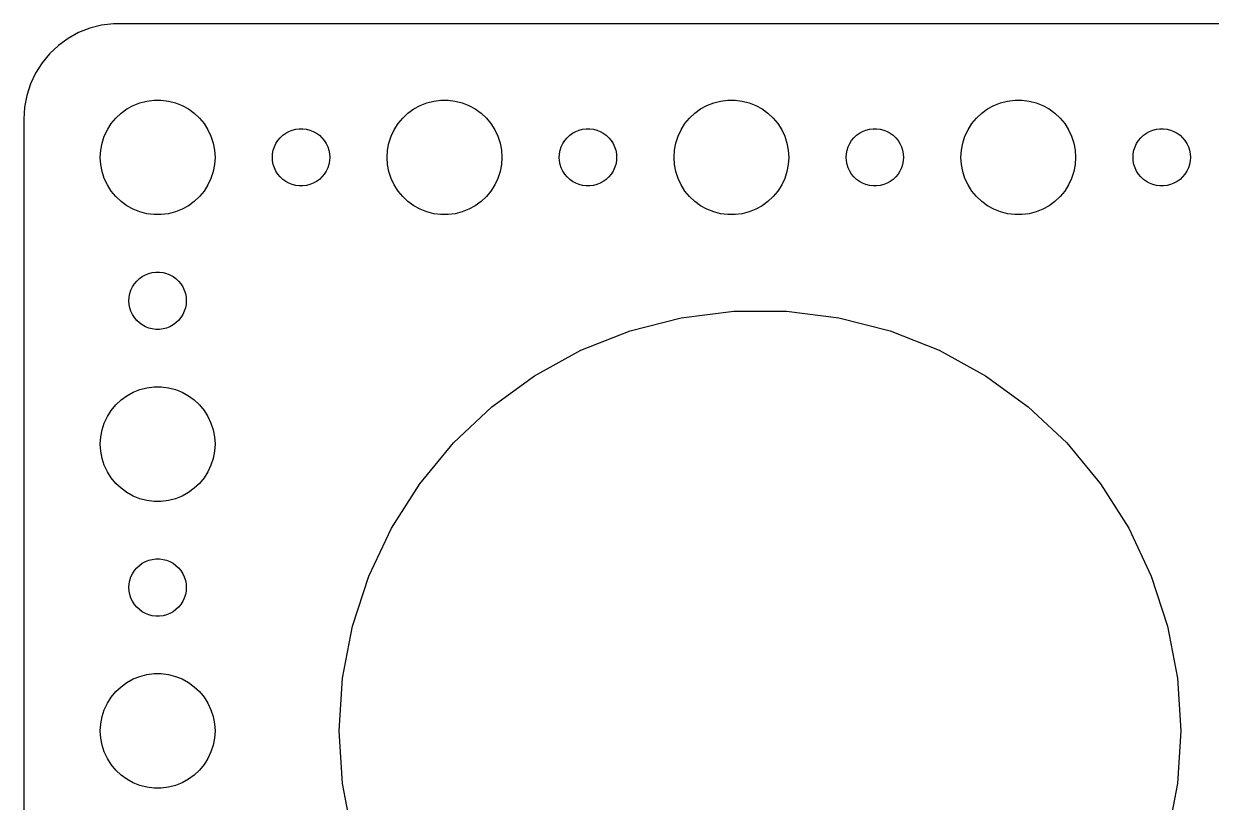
# Model space of a CAD drawing. Header units: metres. Extents: x -112 to 112, y -37 to 37.
# Drawn here: x -112 to -49.9, y -3.7 to 37 of the extents above; entities that cross this region are included whole.
import ezdxf

# ---------------------------------------------------------------- set-up
doc = ezdxf.new("R2010")
doc.units = ezdxf.units.M

msp = doc.modelspace()

# ---------------------------------------------------------------- linework, layer by layer
for p, q in [((-108.545, 36.7553), (-109.129, 36.5241)), ((-107.937, 36.9114), (-108.545, 36.7553)), ((-107.314, 36.9901), (-107.937, 36.9114)), ((107.314, 36.9901), (-107.314, 36.9901)), ((-109.679, 36.2216), (-110.187, 35.8526)), ((-109.129, 36.5241), (-109.679, 36.2216)), ((-110.645, 35.4227), (-111.045, 34.9389)), ((-110.187, 35.8526), (-110.645, 35.4227)), ((-111.045, 34.9389), (-111.382, 34.4088)), ((-111.382, 34.4088), (-111.649, 33.8406)), ((-111.649, 33.8406), (-111.843, 33.2434)), ((-111.843, 33.2434), (-111.961, 32.6267)), ((-105.927, 32.8532), (-105.562, 32.9469)), ((-105.562, 32.9469), (-105.188, 32.9941)), ((-105.188, 32.9941), (-104.812, 32.9941)), ((-104.812, 32.9941), (-104.438, 32.9469)), ((-104.438, 32.9469), (-104.073, 32.8532)), ((-90.927, 32.8532), (-90.5621, 32.9469)), ((-90.5621, 32.9469), (-90.1884, 32.9941)), ((-90.1884, 32.9941), (-89.8116, 32.9941)), ((-89.8116, 32.9941), (-89.4379, 32.9469)), ((-89.4379, 32.9469), (-89.073, 32.8532)), ((-75.927, 32.8532), (-75.5621, 32.9469)), ((-75.5621, 32.9469), (-75.1884, 32.9941)), ((-75.1884, 32.9941), (-74.8116, 32.9941)), ((-74.8116, 32.9941), (-74.4379, 32.9469)), ((-74.4379, 32.9469), (-74.073, 32.8532)), ((-60.927, 32.8532), (-60.5621, 32.9469)), ((-60.5621, 32.9469), (-60.1884, 32.9941)), ((-60.1884, 32.9941), (-59.8116, 32.9941)), ((-59.8116, 32.9941), (-59.4379, 32.9469)), ((-59.4379, 32.9469), (-59.0729, 32.8532)), ((-111.961, 32.6267), (-112, 32)), ((-107.187, 32.0536), (-106.912, 32.3115)), ((-106.912, 32.3115), (-106.607, 32.533)), ((-106.607, 32.533), (-106.277, 32.7145)), ((-106.277, 32.7145), (-105.927, 32.8532)), ((-104.073, 32.8532), (-103.723, 32.7145)), ((-103.723, 32.7145), (-103.393, 32.533)), ((-103.393, 32.533), (-103.088, 32.3115)), ((-103.088, 32.3115), (-102.813, 32.0536)), ((-92.1869, 32.0536), (-91.9123, 32.3115)), ((-91.9123, 32.3115), (-91.6075, 32.533)), ((-91.6075, 32.533), (-91.2773, 32.7145)), ((-91.2773, 32.7145), (-90.927, 32.8532)), ((-89.073, 32.8532), (-88.7227, 32.7145)), ((-88.7227, 32.7145), (-88.3925, 32.533)), ((-88.3925, 32.533), (-88.0877, 32.3115)), ((-88.0877, 32.3115), (-87.8131, 32.0536)), ((-77.1869, 32.0536), (-76.9123, 32.3115)), ((-76.9123, 32.3115), (-76.6075, 32.533)), ((-76.6075, 32.533), (-76.2773, 32.7145)), ((-76.2773, 32.7145), (-75.927, 32.8532)), ((-74.073, 32.8532), (-73.7227, 32.7145)), ((-73.7227, 32.7145), (-73.3925, 32.533)), ((-73.3925, 32.533), (-73.0877, 32.3115)), ((-73.0877, 32.3115), (-72.8131, 32.0536)), ((-62.1869, 32.0536), (-61.9123, 32.3115)), ((-61.9123, 32.3115), (-61.6075, 32.533)), ((-61.6075, 32.533), (-61.2773, 32.7145)), ((-61.2773, 32.7145), (-60.927, 32.8532)), ((-59.0729, 32.8532), (-58.7227, 32.7145)), ((-58.7227, 32.7145), (-58.3925, 32.533)), ((-58.3925, 32.533), (-58.0877, 32.3115)), ((-58.0877, 32.3115), (-57.8131, 32.0536)), ((-112, 32), (-112, -32)), ((-107.629, 31.4453), (-107.427, 31.7634)), ((-107.427, 31.7634), (-107.187, 32.0536)), ((-102.813, 32.0536), (-102.573, 31.7634)), ((-102.573, 31.7634), (-102.371, 31.4453)), ((-92.6289, 31.4453), (-92.427, 31.7634)), ((-92.427, 31.7634), (-92.1869, 32.0536)), ((-87.8131, 32.0536), (-87.573, 31.7634)), ((-87.573, 31.7634), (-87.3711, 31.4453)), ((-77.6289, 31.4453), (-77.427, 31.7634)), ((-77.427, 31.7634), (-77.1869, 32.0536)), ((-72.8131, 32.0536), (-72.573, 31.7634)), ((-72.573, 31.7634), (-72.3711, 31.4453)), ((-62.6289, 31.4453), (-62.427, 31.7634)), ((-62.427, 31.7634), (-62.1869, 32.0536)), ((-57.8131, 32.0536), (-57.5729, 31.7634)), ((-57.5729, 31.7634), (-57.3711, 31.4453)), ((-107.906, 30.7461), (-107.789, 31.1044)), ((-107.789, 31.1044), (-107.629, 31.4453)), ((-102.371, 31.4453), (-102.211, 31.1044)), ((-102.211, 31.1044), (-102.094, 30.7461)), ((-98.5934, 31.0268), (-98.4561, 31.1558)), ((-98.4561, 31.1558), (-98.3037, 31.2665)), ((-98.3037, 31.2665), (-98.1387, 31.3572)), ((-98.1387, 31.3572), (-97.9635, 31.4266)), ((-97.9635, 31.4266), (-97.7811, 31.4734)), ((-97.7811, 31.4734), (-97.5942, 31.497)), ((-97.5942, 31.497), (-97.4058, 31.497)), ((-97.4058, 31.497), (-97.2189, 31.4734)), ((-97.2189, 31.4734), (-97.0365, 31.4266)), ((-97.0365, 31.4266), (-96.8613, 31.3572)), ((-96.8613, 31.3572), (-96.6963, 31.2665)), ((-96.6963, 31.2665), (-96.5439, 31.1558)), ((-96.5439, 31.1558), (-96.4065, 31.0268)), ((-92.9057, 30.7461), (-92.7893, 31.1044)), ((-92.7893, 31.1044), (-92.6289, 31.4453)), ((-87.3711, 31.4453), (-87.2107, 31.1044)), ((-87.2107, 31.1044), (-87.0943, 30.7461)), ((-83.5934, 31.0268), (-83.4561, 31.1558)), ((-83.4561, 31.1558), (-83.3037, 31.2665)), ((-83.3037, 31.2665), (-83.1387, 31.3572)), ((-83.1387, 31.3572), (-82.9635, 31.4266)), ((-82.9635, 31.4266), (-82.7811, 31.4734)), ((-82.7811, 31.4734), (-82.5942, 31.497)), ((-82.5942, 31.497), (-82.4058, 31.497)), ((-82.4058, 31.497), (-82.2189, 31.4734)), ((-82.2189, 31.4734), (-82.0365, 31.4266)), ((-82.0365, 31.4266), (-81.8613, 31.3572)), ((-81.8613, 31.3572), (-81.6963, 31.2665)), ((-81.6963, 31.2665), (-81.5439, 31.1558)), ((-81.5439, 31.1558), (-81.4065, 31.0268)), ((-77.9057, 30.7461), (-77.7893, 31.1044)), ((-77.7893, 31.1044), (-77.6289, 31.4453)), ((-72.3711, 31.4453), (-72.2107, 31.1044)), ((-72.2107, 31.1044), (-72.0943, 30.7461)), ((-68.5934, 31.0268), (-68.4561, 31.1558)), ((-68.4561, 31.1558), (-68.3037, 31.2665)), ((-68.3037, 31.2665), (-68.1387, 31.3572)), ((-68.1387, 31.3572), (-67.9635, 31.4266)), ((-67.9635, 31.4266), (-67.7811, 31.4734)), ((-67.7811, 31.4734), (-67.5942, 31.497)), ((-67.5942, 31.497), (-67.4058, 31.497)), ((-67.4058, 31.497), (-67.2189, 31.4734)), ((-67.2189, 31.4734), (-67.0365, 31.4266)), ((-67.0365, 31.4266), (-66.8613, 31.3572)), ((-66.8613, 31.3572), (-66.6963, 31.2665)), ((-66.6963, 31.2665), (-66.5439, 31.1558)), ((-66.5439, 31.1558), (-66.4065, 31.0268)), ((-62.9057, 30.7461), (-62.7893, 31.1044)), ((-62.7893, 31.1044), (-62.6289, 31.4453)), ((-57.3711, 31.4453), (-57.2107, 31.1044)), ((-57.2107, 31.1044), (-57.0942, 30.7461)), ((-53.5934, 31.0268), (-53.4561, 31.1558)), ((-53.4561, 31.1558), (-53.3037, 31.2665)), ((-53.3037, 31.2665), (-53.1387, 31.3572)), ((-53.1387, 31.3572), (-52.9635, 31.4266)), ((-52.9635, 31.4266), (-52.7811, 31.4734)), ((-52.7811, 31.4734), (-52.5942, 31.497)), ((-52.5942, 31.497), (-52.4058, 31.497)), ((-52.4058, 31.497), (-52.2189, 31.4734)), ((-52.2189, 31.4734), (-52.0365, 31.4266)), ((-52.0365, 31.4266), (-51.8613, 31.3572)), ((-51.8613, 31.3572), (-51.6963, 31.2665)), ((-51.6963, 31.2665), (-51.5439, 31.1558)), ((-51.5439, 31.1558), (-51.4065, 31.0268)), ((-107.976, 30.376), (-107.906, 30.7461)), ((-102.094, 30.7461), (-102.024, 30.376)), ((-98.9529, 30.373), (-98.8947, 30.5522)), ((-98.8947, 30.5522), (-98.8145, 30.7226)), ((-98.8145, 30.7226), (-98.7135, 30.8817)), ((-98.7135, 30.8817), (-98.5934, 31.0268)), ((-96.4065, 31.0268), (-96.2865, 30.8817)), ((-96.2865, 30.8817), (-96.1855, 30.7226)), ((-96.1855, 30.7226), (-96.1053, 30.5522)), ((-96.1053, 30.5522), (-96.0471, 30.373)), ((-92.9763, 30.376), (-92.9057, 30.7461)), ((-87.0943, 30.7461), (-87.0237, 30.376)), ((-83.9529, 30.373), (-83.8947, 30.5522)), ((-83.8947, 30.5522), (-83.8145, 30.7226)), ((-83.8145, 30.7226), (-83.7135, 30.8817)), ((-83.7135, 30.8817), (-83.5934, 31.0268)), ((-81.4065, 31.0268), (-81.2865, 30.8817)), ((-81.2865, 30.8817), (-81.1855, 30.7226)), ((-81.1855, 30.7226), (-81.1053, 30.5522)), ((-81.1053, 30.5522), (-81.0471, 30.373)), ((-77.9763, 30.376), (-77.9057, 30.7461)), ((-72.0943, 30.7461), (-72.0237, 30.376)), ((-68.9529, 30.373), (-68.8947, 30.5522)), ((-68.8947, 30.5522), (-68.8145, 30.7226)), ((-68.8145, 30.7226), (-68.7135, 30.8817)), ((-68.7135, 30.8817), (-68.5934, 31.0268)), ((-66.4065, 31.0268), (-66.2865, 30.8817)), ((-66.2865, 30.8817), (-66.1855, 30.7226)), ((-66.1855, 30.7226), (-66.1053, 30.5522)), ((-66.1053, 30.5522), (-66.0471, 30.373)), ((-62.9763, 30.376), (-62.9057, 30.7461)), ((-57.0942, 30.7461), (-57.0237, 30.376)), ((-53.9529, 30.373), (-53.8947, 30.5522)), ((-53.8947, 30.5522), (-53.8145, 30.7226)), ((-53.8145, 30.7226), (-53.7135, 30.8817)), ((-53.7135, 30.8817), (-53.5934, 31.0268)), ((-51.4065, 31.0268), (-51.2865, 30.8817)), ((-51.2865, 30.8817), (-51.1855, 30.7226)), ((-51.1855, 30.7226), (-51.1053, 30.5522)), ((-51.1053, 30.5522), (-51.0471, 30.373)), ((-108, 30), (-107.976, 30.376)), ((-107.976, 29.624), (-108, 30)), ((-102.024, 30.376), (-102, 30)), ((-102, 30), (-102.024, 29.624)), ((-99, 30), (-98.9882, 30.188)), ((-98.9882, 29.812), (-99, 30)), ((-98.9882, 30.188), (-98.9529, 30.373)), ((-98.9529, 29.627), (-98.9882, 29.812)), ((-96.0471, 30.373), (-96.0118, 30.188)), ((-96.0118, 29.812), (-96.0471, 29.627)), ((-96.0118, 30.188), (-96, 30)), ((-96, 30), (-96.0118, 29.812)), ((-93, 30), (-92.9763, 30.376)), ((-92.9763, 29.624), (-93, 30)), ((-87.0237, 30.376), (-87, 30)), ((-87, 30), (-87.0237, 29.624)), ((-84, 30), (-83.9882, 30.188)), ((-83.9882, 29.812), (-84, 30)), ((-83.9882, 30.188), (-83.9529, 30.373)), ((-83.9529, 29.627), (-83.9882, 29.812)), ((-81.0471, 30.373), (-81.0118, 30.188)), ((-81.0118, 29.812), (-81.0471, 29.627)), ((-81.0118, 30.188), (-81, 30)), ((-81, 30), (-81.0118, 29.812)), ((-78, 30), (-77.9763, 30.376)), ((-77.9763, 29.624), (-78, 30)), ((-72.0237, 30.376), (-72, 30)), ((-72, 30), (-72.0237, 29.624)), ((-69, 30), (-68.9882, 30.188)), ((-68.9882, 29.812), (-69, 30)), ((-68.9882, 30.188), (-68.9529, 30.373)), ((-68.9529, 29.627), (-68.9882, 29.812)), ((-66.0471, 30.373), (-66.0118, 30.188)), ((-66.0118, 29.812), (-66.0471, 29.627)), ((-66.0118, 30.188), (-66, 30)), ((-66, 30), (-66.0118, 29.812)), ((-63, 30), (-62.9763, 30.376)), ((-62.9763, 29.624), (-63, 30)), ((-57.0237, 30.376), (-57, 30)), ((-57, 30), (-57.0237, 29.624)), ((-54, 30), (-53.9882, 30.188)), ((-53.9882, 29.812), (-54, 30)), ((-53.9882, 30.188), (-53.9529, 30.373)), ((-53.9529, 29.627), (-53.9882, 29.812)), ((-51.0471, 30.373), (-51.0118, 30.188)), ((-51.0118, 29.812), (-51.0471, 29.627)), ((-51.0118, 30.188), (-51, 30)), ((-51, 30), (-51.0118, 29.812)), ((-107.906, 29.2539), (-107.976, 29.624)), ((-107.789, 28.8956), (-107.906, 29.2539)), ((-102.094, 29.2539), (-102.211, 28.8956)), ((-102.024, 29.624), (-102.094, 29.2539)), ((-98.8947, 29.4478), (-98.9529, 29.627)), ((-98.8145, 29.2774), (-98.8947, 29.4478)), ((-98.7135, 29.1183), (-98.8145, 29.2774)), ((-96.1855, 29.2774), (-96.2865, 29.1183)), ((-96.1053, 29.4478), (-96.1855, 29.2774)), ((-96.0471, 29.627), (-96.1053, 29.4478)), ((-92.9057, 29.2539), (-92.9763, 29.624)), ((-92.7893, 28.8956), (-92.9057, 29.2539)), ((-87.0943, 29.2539), (-87.2107, 28.8956)), ((-87.0237, 29.624), (-87.0943, 29.2539)), ((-83.8947, 29.4478), (-83.9529, 29.627)), ((-83.8145, 29.2774), (-83.8947, 29.4478)), ((-83.7135, 29.1183), (-83.8145, 29.2774)), ((-81.1855, 29.2774), (-81.2865, 29.1183)), ((-81.1053, 29.4478), (-81.1855, 29.2774)), ((-81.0471, 29.627), (-81.1053, 29.4478)), ((-77.9057, 29.2539), (-77.9763, 29.624)), ((-77.7893, 28.8956), (-77.9057, 29.2539)), ((-72.0943, 29.2539), (-72.2107, 28.8956)), ((-72.0237, 29.624), (-72.0943, 29.2539)), ((-68.8947, 29.4478), (-68.9529, 29.627)), ((-68.8145, 29.2774), (-68.8947, 29.4478)), ((-68.7135, 29.1183), (-68.8145, 29.2774)), ((-66.1855, 29.2774), (-66.2865, 29.1183)), ((-66.1053, 29.4478), (-66.1855, 29.2774)), ((-66.0471, 29.627), (-66.1053, 29.4478)), ((-62.9057, 29.2539), (-62.9763, 29.624)), ((-62.7893, 28.8956), (-62.9057, 29.2539)), ((-57.0942, 29.2539), (-57.2107, 28.8956)), ((-57.0237, 29.624), (-57.0942, 29.2539)), ((-53.8947, 29.4478), (-53.9529, 29.627)), ((-53.8145, 29.2774), (-53.8947, 29.4478)), ((-53.7135, 29.1183), (-53.8145, 29.2774)), ((-51.1855, 29.2774), (-51.2865, 29.1183)), ((-51.1053, 29.4478), (-51.1855, 29.2774)), ((-51.0471, 29.627), (-51.1053, 29.4478)), ((-107.629, 28.5547), (-107.789, 28.8956)), ((-102.211, 28.8956), (-102.371, 28.5547)), ((-98.5934, 28.9732), (-98.7135, 29.1183)), ((-98.4561, 28.8442), (-98.5934, 28.9732)), ((-98.3037, 28.7335), (-98.4561, 28.8442)), ((-98.1387, 28.6427), (-98.3037, 28.7335)), ((-97.9635, 28.5734), (-98.1387, 28.6427)), ((-97.7811, 28.5266), (-97.9635, 28.5734)), ((-97.0365, 28.5734), (-97.2189, 28.5266)), ((-96.8613, 28.6427), (-97.0365, 28.5734)), ((-96.6963, 28.7335), (-96.8613, 28.6427)), ((-96.5439, 28.8442), (-96.6963, 28.7335)), ((-96.4065, 28.9732), (-96.5439, 28.8442)), ((-96.2865, 29.1183), (-96.4065, 28.9732)), ((-92.6289, 28.5547), (-92.7893, 28.8956)), ((-87.2107, 28.8956), (-87.3711, 28.5547)), ((-83.5934, 28.9732), (-83.7135, 29.1183)), ((-83.4561, 28.8442), (-83.5934, 28.9732)), ((-83.3037, 28.7335), (-83.4561, 28.8442)), ((-83.1387, 28.6427), (-83.3037, 28.7335)), ((-82.9635, 28.5734), (-83.1387, 28.6427)), ((-82.7811, 28.5266), (-82.9635, 28.5734)), ((-82.0365, 28.5734), (-82.2189, 28.5266)), ((-81.8613, 28.6427), (-82.0365, 28.5734)), ((-81.6963, 28.7335), (-81.8613, 28.6427)), ((-81.5439, 28.8442), (-81.6963, 28.7335)), ((-81.4065, 28.9732), (-81.5439, 28.8442)), ((-81.2865, 29.1183), (-81.4065, 28.9732)), ((-77.6289, 28.5547), (-77.7893, 28.8956)), ((-72.2107, 28.8956), (-72.3711, 28.5547)), ((-68.5934, 28.9732), (-68.7135, 29.1183)), ((-68.4561, 28.8442), (-68.5934, 28.9732)), ((-68.3037, 28.7335), (-68.4561, 28.8442)), ((-68.1387, 28.6427), (-68.3037, 28.7335)), ((-67.9635, 28.5734), (-68.1387, 28.6427)), ((-67.7811, 28.5266), (-67.9635, 28.5734)), ((-67.0365, 28.5734), (-67.2189, 28.5266)), ((-66.8613, 28.6427), (-67.0365, 28.5734)), ((-66.6963, 28.7335), (-66.8613, 28.6427)), ((-66.5439, 28.8442), (-66.6963, 28.7335)), ((-66.4065, 28.9732), (-66.5439, 28.8442)), ((-66.2865, 29.1183), (-66.4065, 28.9732)), ((-62.6289, 28.5547), (-62.7893, 28.8956)), ((-57.2107, 28.8956), (-57.3711, 28.5547)), ((-53.5934, 28.9732), (-53.7135, 29.1183)), ((-53.4561, 28.8442), (-53.5934, 28.9732)), ((-53.3037, 28.7335), (-53.4561, 28.8442)), ((-53.1387, 28.6427), (-53.3037, 28.7335)), ((-52.9635, 28.5734), (-53.1387, 28.6427)), ((-52.7811, 28.5266), (-52.9635, 28.5734)), ((-52.0365, 28.5734), (-52.2189, 28.5266)), ((-51.8613, 28.6427), (-52.0365, 28.5734)), ((-51.6963, 28.7335), (-51.8613, 28.6427)), ((-51.5439, 28.8442), (-51.6963, 28.7335)), ((-51.4065, 28.9732), (-51.5439, 28.8442)), ((-51.2865, 29.1183), (-51.4065, 28.9732)), ((-107.427, 28.2366), (-107.629, 28.5547)), ((-107.187, 27.9464), (-107.427, 28.2366)), ((-106.912, 27.6884), (-107.187, 27.9464)), ((-102.813, 27.9464), (-103.088, 27.6884)), ((-102.573, 28.2366), (-102.813, 27.9464)), ((-102.371, 28.5547), (-102.573, 28.2366)), ((-97.5942, 28.503), (-97.7811, 28.5266)), ((-97.4058, 28.503), (-97.5942, 28.503)), ((-97.2189, 28.5266), (-97.4058, 28.503)), ((-92.427, 28.2366), (-92.6289, 28.5547)), ((-92.1869, 27.9464), (-92.427, 28.2366)), ((-91.9123, 27.6884), (-92.1869, 27.9464)), ((-87.8131, 27.9464), (-88.0877, 27.6884)), ((-87.573, 28.2366), (-87.8131, 27.9464)), ((-87.3711, 28.5547), (-87.573, 28.2366)), ((-82.5942, 28.503), (-82.7811, 28.5266)), ((-82.4058, 28.503), (-82.5942, 28.503)), ((-82.2189, 28.5266), (-82.4058, 28.503)), ((-77.427, 28.2366), (-77.6289, 28.5547)), ((-77.1869, 27.9464), (-77.427, 28.2366)), ((-76.9123, 27.6884), (-77.1869, 27.9464)), ((-72.8131, 27.9464), (-73.0877, 27.6884)), ((-72.573, 28.2366), (-72.8131, 27.9464)), ((-72.3711, 28.5547), (-72.573, 28.2366)), ((-67.5942, 28.503), (-67.7811, 28.5266)), ((-67.4058, 28.503), (-67.5942, 28.503)), ((-67.2189, 28.5266), (-67.4058, 28.503)), ((-62.427, 28.2366), (-62.6289, 28.5547)), ((-62.1869, 27.9464), (-62.427, 28.2366)), ((-61.9123, 27.6884), (-62.1869, 27.9464)), ((-57.8131, 27.9464), (-58.0877, 27.6884)), ((-57.5729, 28.2366), (-57.8131, 27.9464)), ((-57.3711, 28.5547), (-57.5729, 28.2366)), ((-52.5942, 28.503), (-52.7811, 28.5266)), ((-52.4058, 28.503), (-52.5942, 28.503)), ((-52.2189, 28.5266), (-52.4058, 28.503)), ((-106.607, 27.467), (-106.912, 27.6884)), ((-106.277, 27.2855), (-106.607, 27.467)), ((-103.393, 27.467), (-103.723, 27.2855)), ((-103.088, 27.6884), (-103.393, 27.467)), ((-91.6075, 27.467), (-91.9123, 27.6884)), ((-91.2773, 27.2855), (-91.6075, 27.467)), ((-88.3925, 27.467), (-88.7227, 27.2855)), ((-88.0877, 27.6884), (-88.3925, 27.467)), ((-76.6075, 27.467), (-76.9123, 27.6884)), ((-76.2773, 27.2855), (-76.6075, 27.467)), ((-73.3925, 27.467), (-73.7227, 27.2855)), ((-73.0877, 27.6884), (-73.3925, 27.467)), ((-61.6075, 27.467), (-61.9123, 27.6884)), ((-61.2773, 27.2855), (-61.6075, 27.467)), ((-58.3925, 27.467), (-58.7227, 27.2855)), ((-58.0877, 27.6884), (-58.3925, 27.467)), ((-105.927, 27.1468), (-106.277, 27.2855)), ((-105.562, 27.0531), (-105.927, 27.1468)), ((-105.188, 27.0059), (-105.562, 27.0531)), ((-104.812, 27.0059), (-105.188, 27.0059)), ((-104.438, 27.0531), (-104.812, 27.0059)), ((-104.073, 27.1468), (-104.438, 27.0531)), ((-103.723, 27.2855), (-104.073, 27.1468)), ((-90.927, 27.1468), (-91.2773, 27.2855)), ((-90.5621, 27.0531), (-90.927, 27.1468)), ((-90.1884, 27.0059), (-90.5621, 27.0531)), ((-89.8116, 27.0059), (-90.1884, 27.0059)), ((-89.4379, 27.0531), (-89.8116, 27.0059)), ((-89.073, 27.1468), (-89.4379, 27.0531)), ((-88.7227, 27.2855), (-89.073, 27.1468)), ((-75.927, 27.1468), (-76.2773, 27.2855)), ((-75.5621, 27.0531), (-75.927, 27.1468)), ((-75.1884, 27.0059), (-75.5621, 27.0531)), ((-74.8116, 27.0059), (-75.1884, 27.0059)), ((-74.4379, 27.0531), (-74.8116, 27.0059)), ((-74.073, 27.1468), (-74.4379, 27.0531)), ((-73.7227, 27.2855), (-74.073, 27.1468)), ((-60.927, 27.1468), (-61.2773, 27.2855)), ((-60.5621, 27.0531), (-60.927, 27.1468)), ((-60.1884, 27.0059), (-60.5621, 27.0531)), ((-59.8116, 27.0059), (-60.1884, 27.0059)), ((-59.4379, 27.0531), (-59.8116, 27.0059)), ((-59.0729, 27.1468), (-59.4379, 27.0531)), ((-58.7227, 27.2855), (-59.0729, 27.1468)), ((-106.093, 23.5268), (-105.956, 23.6558)), ((-105.956, 23.6558), (-105.804, 23.7665)), ((-105.804, 23.7665), (-105.639, 23.8572)), ((-105.639, 23.8572), (-105.464, 23.9266)), ((-105.464, 23.9266), (-105.281, 23.9734)), ((-105.281, 23.9734), (-105.094, 23.997)), ((-105.094, 23.997), (-104.906, 23.997)), ((-104.906, 23.997), (-104.719, 23.9734)), ((-104.719, 23.9734), (-104.536, 23.9266)), ((-104.536, 23.9266), (-104.361, 23.8572)), ((-104.361, 23.8572), (-104.196, 23.7665)), ((-104.196, 23.7665), (-104.044, 23.6558)), ((-104.044, 23.6558), (-103.907, 23.5268)), ((-106.453, 22.873), (-106.395, 23.0522)), ((-106.395, 23.0522), (-106.314, 23.2226)), ((-106.314, 23.2226), (-106.214, 23.3817)), ((-106.214, 23.3817), (-106.093, 23.5268)), ((-103.907, 23.5268), (-103.786, 23.3817)), ((-103.786, 23.3817), (-103.686, 23.2226)), ((-103.686, 23.2226), (-103.605, 23.0522)), ((-103.605, 23.0522), (-103.547, 22.873)), ((-106.5, 22.5), (-106.488, 22.688)), ((-106.488, 22.312), (-106.5, 22.5)), ((-106.488, 22.688), (-106.453, 22.873)), ((-103.547, 22.873), (-103.512, 22.688)), ((-103.512, 22.688), (-103.5, 22.5)), ((-103.5, 22.5), (-103.512, 22.312)), ((-106.453, 22.127), (-106.488, 22.312)), ((-106.395, 21.9478), (-106.453, 22.127)), ((-106.314, 21.7774), (-106.395, 21.9478)), ((-106.214, 21.6183), (-106.314, 21.7774)), ((-103.686, 21.7774), (-103.786, 21.6183)), ((-103.605, 21.9478), (-103.686, 21.7774)), ((-103.547, 22.127), (-103.605, 21.9478)), ((-103.512, 22.312), (-103.547, 22.127)), ((-77.6224, 21.6103), (-74.8814, 21.9566)), ((-74.8814, 21.9566), (-72.1186, 21.9566)), ((-72.1186, 21.9566), (-69.3776, 21.6103)), ((-106.093, 21.4732), (-106.214, 21.6183)), ((-105.956, 21.3442), (-106.093, 21.4732)), ((-105.804, 21.2335), (-105.956, 21.3442)), ((-105.639, 21.1427), (-105.804, 21.2335)), ((-105.464, 21.0734), (-105.639, 21.1427)), ((-104.361, 21.1427), (-104.536, 21.0734)), ((-104.196, 21.2335), (-104.361, 21.1427)), ((-104.044, 21.3442), (-104.196, 21.2335)), ((-103.907, 21.4732), (-104.044, 21.3442)), ((-103.786, 21.6183), (-103.907, 21.4732)), ((-80.2984, 20.9232), (-77.6224, 21.6103)), ((-69.3776, 21.6103), (-66.7016, 20.9232)), ((-105.281, 21.0266), (-105.464, 21.0734)), ((-105.094, 21.003), (-105.281, 21.0266)), ((-104.906, 21.003), (-105.094, 21.003)), ((-104.719, 21.0266), (-104.906, 21.003)), ((-104.536, 21.0734), (-104.719, 21.0266)), ((-82.8671, 19.9062), (-80.2984, 20.9232)), ((-66.7016, 20.9232), (-64.1329, 19.9062)), ((-85.2882, 18.5752), (-82.8671, 19.9062)), ((-64.1329, 19.9062), (-61.7118, 18.5752)), ((-87.5233, 16.9513), (-85.2882, 18.5752)), ((-61.7118, 18.5752), (-59.4767, 16.9513)), ((-106.912, 17.3115), (-106.607, 17.533)), ((-106.607, 17.533), (-106.277, 17.7145)), ((-106.277, 17.7145), (-105.927, 17.8532)), ((-105.927, 17.8532), (-105.562, 17.9469)), ((-105.562, 17.9469), (-105.188, 17.9941)), ((-105.188, 17.9941), (-104.812, 17.9941)), ((-104.812, 17.9941), (-104.438, 17.9469)), ((-104.438, 17.9469), (-104.073, 17.8532)), ((-104.073, 17.8532), (-103.723, 17.7145)), ((-103.723, 17.7145), (-103.393, 17.533)), ((-103.393, 17.533), (-103.088, 17.3115)), ((-107.427, 16.7634), (-107.187, 17.0536)), ((-107.187, 17.0536), (-106.912, 17.3115)), ((-103.088, 17.3115), (-102.813, 17.0536)), ((-102.813, 17.0536), (-102.573, 16.7634)), ((-89.5373, 15.06), (-87.5233, 16.9513)), ((-59.4767, 16.9513), (-57.4627, 15.06)), ((-107.789, 16.1044), (-107.629, 16.4453)), ((-107.629, 16.4453), (-107.427, 16.7634)), ((-102.573, 16.7634), (-102.371, 16.4453)), ((-102.371, 16.4453), (-102.211, 16.1044)), ((-107.976, 15.376), (-107.906, 15.7461)), ((-107.906, 15.7461), (-107.789, 16.1044)), ((-102.211, 16.1044), (-102.094, 15.7461)), ((-102.094, 15.7461), (-102.024, 15.376)), ((-108, 15), (-107.976, 15.376)), ((-107.976, 14.624), (-108, 15)), ((-102.024, 15.376), (-102, 15)), ((-102, 15), (-102.024, 14.624)), ((-91.2984, 12.9313), (-89.5373, 15.06)), ((-57.4627, 15.06), (-55.7016, 12.9313)), ((-107.906, 14.2539), (-107.976, 14.624)), ((-102.024, 14.624), (-102.094, 14.2539)), ((-107.789, 13.8956), (-107.906, 14.2539)), ((-107.629, 13.5547), (-107.789, 13.8956)), ((-102.211, 13.8956), (-102.371, 13.5547)), ((-102.094, 14.2539), (-102.211, 13.8956)), ((-107.427, 13.2366), (-107.629, 13.5547)), ((-107.187, 12.9464), (-107.427, 13.2366)), ((-102.573, 13.2366), (-102.813, 12.9464)), ((-102.371, 13.5547), (-102.573, 13.2366)), ((-106.912, 12.6884), (-107.187, 12.9464)), ((-106.607, 12.467), (-106.912, 12.6884)), ((-106.277, 12.2855), (-106.607, 12.467)), ((-103.393, 12.467), (-103.723, 12.2855)), ((-103.088, 12.6884), (-103.393, 12.467)), ((-102.813, 12.9464), (-103.088, 12.6884)), ((-92.7787, 10.5986), (-91.2984, 12.9313)), ((-55.7016, 12.9313), (-54.2213, 10.5986)), ((-105.927, 12.1468), (-106.277, 12.2855)), ((-105.562, 12.0531), (-105.927, 12.1468)), ((-105.188, 12.0059), (-105.562, 12.0531)), ((-104.812, 12.0059), (-105.188, 12.0059)), ((-104.438, 12.0531), (-104.812, 12.0059)), ((-104.073, 12.1468), (-104.438, 12.0531)), ((-103.723, 12.2855), (-104.073, 12.1468)), ((-93.9551, 8.09874), (-92.7787, 10.5986)), ((-54.2213, 10.5986), (-53.0449, 8.09874)), ((-105.956, 8.65576), (-105.804, 8.76648)), ((-105.804, 8.76648), (-105.639, 8.85724)), ((-105.639, 8.85724), (-105.464, 8.92657)), ((-105.464, 8.92657), (-105.281, 8.97342)), ((-105.281, 8.97342), (-105.094, 8.99704)), ((-105.094, 8.99704), (-104.906, 8.99704)), ((-104.906, 8.99704), (-104.719, 8.97342)), ((-104.719, 8.97342), (-104.536, 8.92657)), ((-104.536, 8.92657), (-104.361, 8.85724)), ((-104.361, 8.85724), (-104.196, 8.76648)), ((-104.196, 8.76648), (-104.044, 8.65576)), ((-106.395, 8.05219), (-106.314, 8.22263)), ((-106.314, 8.22263), (-106.214, 8.38167)), ((-106.214, 8.38167), (-106.093, 8.52681)), ((-106.093, 8.52681), (-105.956, 8.65576)), ((-104.044, 8.65576), (-103.907, 8.52681)), ((-103.907, 8.52681), (-103.786, 8.38167)), ((-103.786, 8.38167), (-103.686, 8.22263)), ((-103.686, 8.22263), (-103.605, 8.05219)), ((-94.8088, 5.47118), (-93.9551, 8.09874)), ((-53.0449, 8.09874), (-52.1912, 5.47118)), ((-106.5, 7.5), (-106.488, 7.68799)), ((-106.488, 7.312), (-106.5, 7.5)), ((-106.488, 7.68799), (-106.453, 7.87303)), ((-106.453, 7.87303), (-106.395, 8.05219)), ((-103.605, 8.05219), (-103.547, 7.87303)), ((-103.547, 7.87303), (-103.512, 7.68799)), ((-103.512, 7.68799), (-103.5, 7.5)), ((-103.5, 7.5), (-103.512, 7.312)), ((-106.453, 7.12695), (-106.488, 7.312)), ((-106.395, 6.9478), (-106.453, 7.12695)), ((-106.314, 6.77736), (-106.395, 6.9478)), ((-103.605, 6.9478), (-103.686, 6.77736)), ((-103.547, 7.12695), (-103.605, 6.9478)), ((-103.512, 7.312), (-103.547, 7.12695)), ((-106.214, 6.61832), (-106.314, 6.77736)), ((-106.093, 6.47318), (-106.214, 6.61832)), ((-105.956, 6.34422), (-106.093, 6.47318)), ((-105.804, 6.23351), (-105.956, 6.34422)), ((-105.639, 6.14275), (-105.804, 6.23351)), ((-104.196, 6.23351), (-104.361, 6.14275)), ((-104.044, 6.34422), (-104.196, 6.23351)), ((-103.907, 6.47318), (-104.044, 6.34422)), ((-103.786, 6.61832), (-103.907, 6.47318)), ((-103.686, 6.77736), (-103.786, 6.61832)), ((-105.464, 6.07341), (-105.639, 6.14275)), ((-105.281, 6.02657), (-105.464, 6.07341)), ((-105.094, 6.00294), (-105.281, 6.02657)), ((-104.906, 6.00294), (-105.094, 6.00294)), ((-104.719, 6.02657), (-104.906, 6.00294)), ((-104.536, 6.07341), (-104.719, 6.02657)), ((-104.361, 6.14275), (-104.536, 6.07341)), ((-95.3265, 2.75732), (-94.8088, 5.47118)), ((-52.1912, 5.47118), (-51.6735, 2.75732)), ((-106.912, 2.31154), (-106.607, 2.53297)), ((-106.607, 2.53297), (-106.277, 2.71448)), ((-106.277, 2.71448), (-105.927, 2.85316)), ((-105.927, 2.85316), (-105.562, 2.94685)), ((-105.562, 2.94685), (-105.188, 2.99408)), ((-105.188, 2.99408), (-104.812, 2.99408)), ((-104.812, 2.99408), (-104.438, 2.94685)), ((-104.438, 2.94685), (-104.073, 2.85316)), ((-104.073, 2.85316), (-103.723, 2.71448)), ((-103.723, 2.71448), (-103.393, 2.53297)), ((-103.393, 2.53297), (-103.088, 2.31154)), ((-95.5, 0), (-95.3265, 2.75732)), ((-51.6735, 2.75732), (-51.5, 0)), ((-107.427, 1.76335), (-107.187, 2.05363)), ((-107.187, 2.05363), (-106.912, 2.31154)), ((-103.088, 2.31154), (-102.813, 2.05363)), ((-102.813, 2.05363), (-102.573, 1.76335)), ((-107.789, 1.10437), (-107.629, 1.44525)), ((-107.629, 1.44525), (-107.427, 1.76335)), ((-102.573, 1.76335), (-102.371, 1.44525)), ((-102.371, 1.44525), (-102.211, 1.10437)), ((-107.976, 0.37599), (-107.906, 0.74606)), ((-107.906, 0.74606), (-107.789, 1.10437)), ((-102.211, 1.10437), (-102.094, 0.74606)), ((-102.094, 0.74606), (-102.024, 0.37599)), ((-108, 0), (-107.976, 0.37599)), ((-107.976, -0.37599), (-108, 0)), ((-102.024, 0.37599), (-102, 0)), ((-102, 0), (-102.024, -0.37599)), ((-95.3265, -2.75732), (-95.5, 0)), ((-51.5, 0), (-51.6735, -2.75732)), ((-107.906, -0.74606), (-107.976, -0.37599)), ((-102.024, -0.37599), (-102.094, -0.74606)), ((-107.789, -1.10437), (-107.906, -0.74606)), ((-107.629, -1.44525), (-107.789, -1.10437)), ((-102.211, -1.10437), (-102.371, -1.44525)), ((-102.094, -0.74606), (-102.211, -1.10437)), ((-107.427, -1.76335), (-107.629, -1.44525)), ((-107.187, -2.05363), (-107.427, -1.76335)), ((-102.573, -1.76335), (-102.813, -2.05363)), ((-102.371, -1.44525), (-102.573, -1.76335)), ((-106.912, -2.31154), (-107.187, -2.05363)), ((-106.607, -2.53297), (-106.912, -2.31154)), ((-103.088, -2.31154), (-103.393, -2.53297)), ((-102.813, -2.05363), (-103.088, -2.31154)), ((-106.277, -2.71448), (-106.607, -2.53297)), ((-105.927, -2.85316), (-106.277, -2.71448)), ((-105.562, -2.94685), (-105.927, -2.85316)), ((-105.188, -2.99408), (-105.562, -2.94685)), ((-104.812, -2.99408), (-105.188, -2.99408)), ((-104.438, -2.94685), (-104.812, -2.99408)), ((-104.073, -2.85316), (-104.438, -2.94685)), ((-103.723, -2.71448), (-104.073, -2.85316)), ((-103.393, -2.53297), (-103.723, -2.71448)), ((-94.8088, -5.47118), (-95.3265, -2.75732)), ((-51.6735, -2.75732), (-52.1912, -5.47118))]:
    msp.add_line(p, q)

doc.saveas('drawing.dxf')
